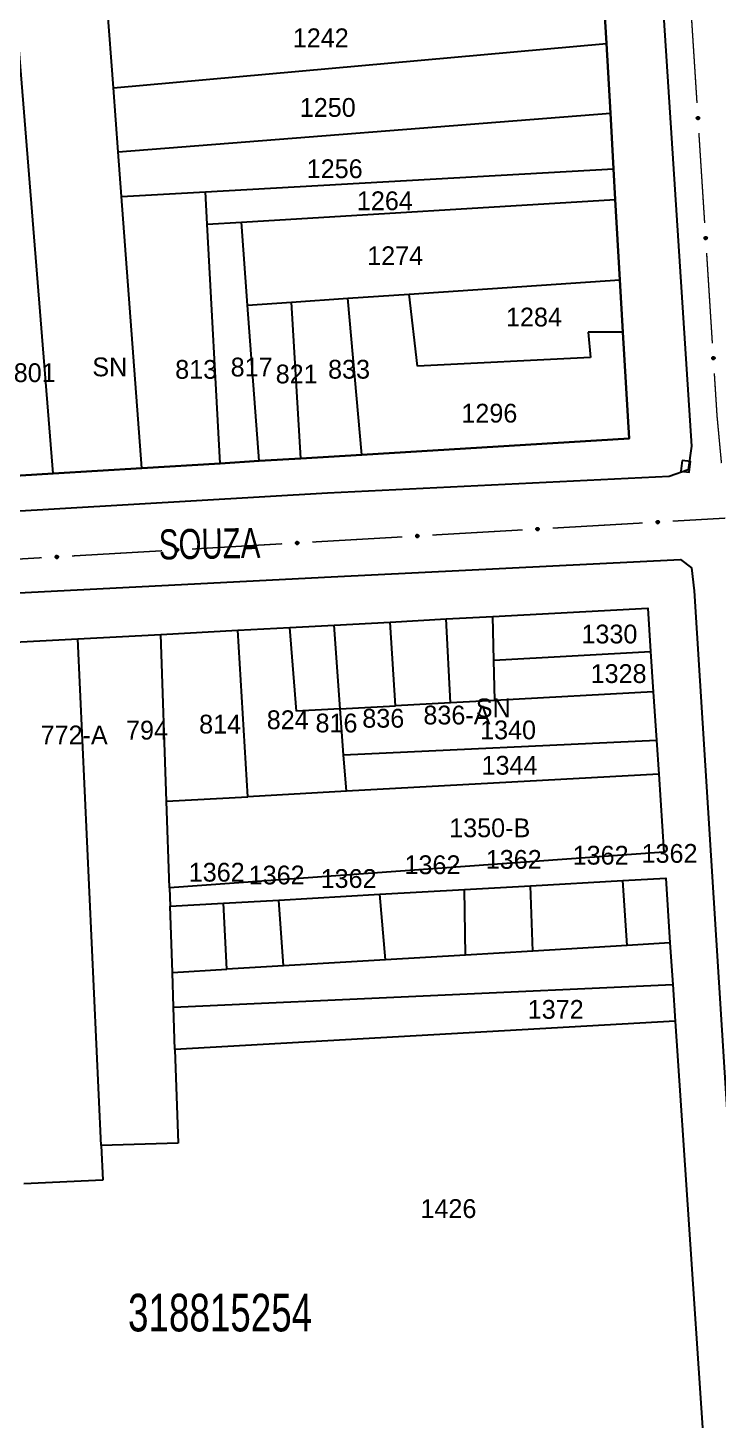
# Model space of a CAD drawing. Extents: x 201225 to 202591, y 4854937 to 4856079.
# Drawn here: x 202036.1 to 202127.8, y 4855691.4 to 4855877.3 of the extents above; entities that cross this region are included whole.
import ezdxf
from ezdxf.enums import TextEntityAlignment as Align

# ---------------------------------------------------------------- set-up
doc = ezdxf.new("R2010")
doc.units = 0
doc.header["$LTSCALE"] = 1.5
doc.header["$MEASUREMENT"] = 0
for name, color, linetype in [('CD_MALHA_LOTES', 7, 'CONTINUOUS'), ('CD_TXT_QUADRA', 2, 'CONTINUOUS'), ('RU-QUADRA', 210, 'CONTINUOUS'), ('SV-EIXO-RUA-PAV', 20, 'CONTINUOUS'), ('SV-PONTE-BUEIRO', 251, 'CONTINUOUS'), ('SV-RUA-PAVIM', 7, 'CONTINUOUS'), ('SV-TXT-RUA-PAV', 7, 'CONTINUOUS'), ('Th_NmrPort', 7, 'CONTINUOUS')]:
    doc.layers.add(name, color=color, linetype=linetype)
doc.styles.add('ARIAL', font='ARIAL.SHX')

msp = doc.modelspace()

# ---------------------------------------------------------------- linework, layer by layer
at = {"layer": 'CD_MALHA_LOTES', "linetype": 'Continuous', "flags": 128}
for points in [[(202039.48, 4855818.11), (202033.08, 4855897.65)], [(202112.45, 4855884.86), (202112.99, 4855875.28)], [(202047.47, 4855869.38), (202046.64, 4855880.48)], [(202047.47, 4855869.38), (202112.99, 4855875.28)], [(202112.99, 4855875.28), (202113.53, 4855866.01)], [(202048.1, 4855860.88), (202047.47, 4855869.38)], [(202048.1, 4855860.88), (202113.53, 4855866.01)], [(202113.53, 4855866.01), (202113.95, 4855858.63)], [(202048.55, 4855854.91), (202048.1, 4855860.88)], [(202059.69, 4855855.54), (202113.95, 4855858.63)], [(202113.95, 4855858.63), (202114.18, 4855854.55)], [(202048.55, 4855854.91), (202059.69, 4855855.54)], [(202051.24, 4855818.82), (202048.55, 4855854.91)], [(202059.92, 4855851.23), (202059.69, 4855855.54)], [(202064.48, 4855851.51), (202114.18, 4855854.55)], [(202114.18, 4855854.55), (202114.8, 4855843.83)], [(202059.92, 4855851.23), (202064.48, 4855851.51)], [(202061.64, 4855819.44), (202059.92, 4855851.23)], [(202065.29, 4855840.5), (202064.48, 4855851.51)], [(202086.78, 4855841.94), (202114.8, 4855843.83)], [(202114.8, 4855843.83), (202115.19, 4855836.88)], [(202065.29, 4855840.5), (202071.13, 4855840.89)], [(202071.13, 4855840.89), (202078.62, 4855841.4)], [(202072.36, 4855820.09), (202071.13, 4855840.89)], [(202078.62, 4855841.4), (202086.78, 4855841.94)], [(202080.5, 4855820.58), (202078.62, 4855841.4)], [(202087.87, 4855832.35), (202086.78, 4855841.94)], [(202066.83, 4855819.76), (202065.29, 4855840.5)], [(202110.59, 4855836.9), (202110.9, 4855833.52)], [(202115.19, 4855836.88), (202110.59, 4855836.9)], [(202115.19, 4855836.88), (202116.01, 4855822.73)], [(202110.9, 4855833.52), (202087.87, 4855832.35)], [(202116.01, 4855822.73), (202080.5, 4855820.58)], [(202080.5, 4855820.58), (202072.36, 4855820.09)], [(202051.24, 4855818.82), (202039.48, 4855818.11)], [(202061.64, 4855819.44), (202051.24, 4855818.82)], [(202066.83, 4855819.76), (202061.64, 4855819.44)], [(202072.36, 4855820.09), (202066.83, 4855819.76)], [(202039.48, 4855818.11), (202029.28, 4855817.49)], [(202097.89, 4855799.08), (202118.49, 4855800.19)], [(202118.49, 4855800.19), (202118.87, 4855794.42)], [(202076.83, 4855797.95), (202084.26, 4855798.35)], [(202084.26, 4855798.35), (202091.69, 4855798.75)], [(202084.95, 4855787.21), (202084.26, 4855798.35)], [(202091.69, 4855798.75), (202097.89, 4855799.08)], [(202092.27, 4855787.61), (202091.69, 4855798.75)], [(202098.04, 4855793.26), (202097.89, 4855799.08)], [(202042.73, 4855796.12), (202053.77, 4855796.71)], [(202053.77, 4855796.71), (202064.02, 4855797.26)], [(202054.53, 4855774.53), (202053.77, 4855796.71)], [(202064.02, 4855797.26), (202070.92, 4855797.63)], [(202065.32, 4855775.12), (202064.02, 4855797.26)], [(202070.92, 4855797.63), (202076.83, 4855797.95)], [(202071.79, 4855786.49), (202070.92, 4855797.63)], [(202077.63, 4855786.81), (202076.83, 4855797.95)], [(202032.65, 4855795.58), (202042.73, 4855796.12)], [(202045.85, 4855728.74), (202042.73, 4855796.12)], [(202098.04, 4855793.26), (202118.87, 4855794.42)], [(202118.87, 4855794.42), (202119.23, 4855789.07)], [(202098.18, 4855787.93), (202098.04, 4855793.26)], [(202119.23, 4855789.07), (202098.18, 4855787.93)], [(202119.23, 4855789.07), (202119.66, 4855782.62)], [(202077.63, 4855786.81), (202084.95, 4855787.21)], [(202092.27, 4855787.61), (202084.95, 4855787.21)], [(202098.18, 4855787.93), (202092.27, 4855787.61)], [(202077.63, 4855786.81), (202071.79, 4855786.49)], [(202078.07, 4855780.7), (202077.63, 4855786.81)], [(202078.07, 4855780.7), (202119.66, 4855782.62)], [(202119.66, 4855782.62), (202119.96, 4855778.12)], [(202078.43, 4855775.84), (202078.07, 4855780.7)], [(202119.96, 4855778.12), (202078.43, 4855775.84)], [(202119.96, 4855778.12), (202120.65, 4855767.74)], [(202078.43, 4855775.84), (202065.32, 4855775.12)], [(202054.53, 4855774.53), (202065.32, 4855775.12)], [(202054.92, 4855762.99), (202054.53, 4855774.53)], [(202120.65, 4855767.74), (202054.92, 4855762.99)], [(202054.92, 4855762.99), (202055, 4855760.56)], [(202082.88, 4855762.14), (202094.13, 4855762.77)], [(202094.13, 4855762.77), (202102.91, 4855763.27)], [(202094.28, 4855754.06), (202094.13, 4855762.77)], [(202102.91, 4855763.27), (202115.16, 4855763.97)], [(202103.22, 4855754.59), (202102.91, 4855763.27)], [(202115.16, 4855763.97), (202120.88, 4855764.29)], [(202115.77, 4855755.33), (202115.16, 4855763.97)], [(202120.88, 4855764.29), (202121.45, 4855755.67)], [(202055, 4855760.56), (202062.12, 4855760.96)], [(202062.12, 4855760.96), (202069.47, 4855761.38)], [(202062.56, 4855752.17), (202062.12, 4855760.96)], [(202069.47, 4855761.38), (202082.88, 4855762.14)], [(202070.08, 4855752.62), (202069.47, 4855761.38)], [(202083.64, 4855753.43), (202082.88, 4855762.14)], [(202055.3, 4855751.74), (202055, 4855760.56)], [(202115.77, 4855755.33), (202103.22, 4855754.59)], [(202121.45, 4855755.67), (202115.77, 4855755.33)], [(202121.45, 4855755.67), (202121.82, 4855750.16)], [(202083.64, 4855753.43), (202070.08, 4855752.62)], [(202094.28, 4855754.06), (202083.64, 4855753.43)], [(202103.22, 4855754.59), (202094.28, 4855754.06)], [(202055.3, 4855751.74), (202062.56, 4855752.17)], [(202055.46, 4855747.13), (202055.3, 4855751.74)], [(202070.08, 4855752.62), (202062.56, 4855752.17)], [(202055.46, 4855747.13), (202121.82, 4855750.16)], [(202121.82, 4855750.16), (202122.15, 4855745.27)], [(202055.65, 4855741.51), (202055.46, 4855747.13)], [(202122.15, 4855745.27), (202055.65, 4855741.51)], [(202122.15, 4855745.27), (202125.75, 4855691.21)], [(202055.65, 4855741.51), (202056.08, 4855729.05)], [(202056.08, 4855729.05), (202045.85, 4855728.74)], [(202045.85, 4855728.74), (202046.06, 4855724.15)], [(202046.06, 4855724.15), (202035.58, 4855723.65)]]:
    msp.add_lwpolyline(points, dxfattribs=at)
at = {"layer": 'RU-QUADRA', "linetype": 'Continuous', "flags": 128}
for points in [[(202029.28, 4855817.49), (202039.48, 4855818.11), (202051.24, 4855818.82), (202061.64, 4855819.44), (202066.83, 4855819.76), (202072.36, 4855820.09), (202080.5, 4855820.58), (202116.01, 4855822.73), (202115.19, 4855836.88), (202114.8, 4855843.83), (202114.18, 4855854.55), (202113.95, 4855858.63), (202113.53, 4855866.01), (202112.99, 4855875.28), (202112.45, 4855884.86)], [(202032.65, 4855795.58), (202042.73, 4855796.12), (202053.77, 4855796.71), (202064.02, 4855797.26), (202070.92, 4855797.63), (202076.83, 4855797.95), (202084.26, 4855798.35), (202091.69, 4855798.75), (202097.89, 4855799.08), (202118.49, 4855800.19), (202118.87, 4855794.42), (202119.23, 4855789.07), (202119.66, 4855782.62), (202119.96, 4855778.12), (202120.65, 4855767.74), (202054.92, 4855762.99), (202055, 4855760.56), (202062.12, 4855760.96), (202069.47, 4855761.38), (202082.88, 4855762.14), (202094.13, 4855762.77), (202102.91, 4855763.27), (202115.16, 4855763.97), (202120.88, 4855764.29), (202121.45, 4855755.67), (202121.82, 4855750.16), (202122.15, 4855745.27), (202125.75, 4855691.21)]]:
    msp.add_lwpolyline(points, dxfattribs=at)
at = {"layer": 'SV-EIXO-RUA-PAV', "const_width": 0.18}
for points in [[(202124.27, 4855879.34), (202125.04, 4855867.36)], [(202125.29, 4855863.37), (202126.06, 4855851.39)], [(202126.32, 4855847.4), (202127.08, 4855835.42)], [(202127.34, 4855831.43), (202127.66, 4855826.44)], [(202127.66, 4855826.44), (202127.7, 4855825.78)], [(202127.7, 4855825.78), (202128.29, 4855819.47)], [(202105.84, 4855810.83), (202117.82, 4855811.52)], [(202121.81, 4855811.76), (202128.8, 4855812.16)], [(202073.89, 4855808.98), (202085.87, 4855809.67)], [(202089.87, 4855809.91), (202101.85, 4855810.6)], [(202041.95, 4855807.13), (202053.93, 4855807.82)], [(202057.92, 4855808.05), (202069.9, 4855808.75)], [(202025.97, 4855806.2), (202037.95, 4855806.9)]]:
    msp.add_lwpolyline(points, dxfattribs=at)
at = {"layer": 'SV-EIXO-RUA-PAV'}
for points in [[(202125.27, 4855865.51), (202125.3, 4855865.48), (202125.33, 4855865.45), (202125.34, 4855865.41), (202125.34, 4855865.38), (202125.34, 4855865.34), (202125.34, 4855865.31), (202125.32, 4855865.27), (202125.29, 4855865.23), (202125.25, 4855865.21), (202125.21, 4855865.19), (202125.18, 4855865.19), (202125.14, 4855865.19), (202125.11, 4855865.2), (202125.07, 4855865.22), (202125.03, 4855865.25), (202125.01, 4855865.29), (202125, 4855865.32), (202124.99, 4855865.36), (202124.99, 4855865.39), (202125, 4855865.43), (202125.02, 4855865.46), (202125.05, 4855865.5), (202125.09, 4855865.53), (202125.12, 4855865.54), (202125.16, 4855865.54), (202125.19, 4855865.54), (202125.23, 4855865.53), (202125.27, 4855865.51)], [(202126.29, 4855849.55), (202126.33, 4855849.52), (202126.35, 4855849.48), (202126.36, 4855849.44), (202126.37, 4855849.41), (202126.37, 4855849.38), (202126.36, 4855849.34), (202126.34, 4855849.3), (202126.31, 4855849.27), (202126.27, 4855849.24), (202126.24, 4855849.23), (202126.2, 4855849.22), (202126.17, 4855849.22), (202126.13, 4855849.23), (202126.09, 4855849.25), (202126.06, 4855849.28), (202126.03, 4855849.32), (202126.02, 4855849.35), (202126.01, 4855849.39), (202126.02, 4855849.42), (202126.02, 4855849.46), (202126.04, 4855849.5), (202126.08, 4855849.53), (202126.11, 4855849.56), (202126.14, 4855849.57), (202126.18, 4855849.57), (202126.21, 4855849.57), (202126.25, 4855849.57), (202126.29, 4855849.55)], [(202127.31, 4855833.58), (202127.35, 4855833.55), (202127.37, 4855833.51), (202127.39, 4855833.48), (202127.39, 4855833.44), (202127.39, 4855833.41), (202127.38, 4855833.37), (202127.36, 4855833.34), (202127.33, 4855833.3), (202127.29, 4855833.27), (202127.26, 4855833.26), (202127.22, 4855833.25), (202127.19, 4855833.26), (202127.15, 4855833.27), (202127.12, 4855833.28), (202127.08, 4855833.32), (202127.05, 4855833.35), (202127.04, 4855833.39), (202127.04, 4855833.42), (202127.04, 4855833.46), (202127.05, 4855833.49), (202127.07, 4855833.53), (202127.1, 4855833.57), (202127.13, 4855833.59), (202127.17, 4855833.6), (202127.2, 4855833.61), (202127.24, 4855833.61), (202127.27, 4855833.6), (202127.31, 4855833.58)], [(202119.67, 4855811.74), (202119.7, 4855811.78), (202119.73, 4855811.8), (202119.77, 4855811.82), (202119.8, 4855811.82), (202119.84, 4855811.82), (202119.87, 4855811.81), (202119.91, 4855811.79), (202119.95, 4855811.76), (202119.97, 4855811.72), (202119.99, 4855811.69), (202119.99, 4855811.65), (202119.99, 4855811.62), (202119.98, 4855811.58), (202119.96, 4855811.54), (202119.93, 4855811.51), (202119.89, 4855811.48), (202119.86, 4855811.47), (202119.82, 4855811.47), (202119.79, 4855811.47), (202119.75, 4855811.48), (202119.71, 4855811.5), (202119.68, 4855811.53), (202119.65, 4855811.56), (202119.64, 4855811.6), (202119.64, 4855811.63), (202119.64, 4855811.67), (202119.65, 4855811.7), (202119.67, 4855811.74)], [(202087.72, 4855809.89), (202087.75, 4855809.93), (202087.79, 4855809.95), (202087.82, 4855809.97), (202087.86, 4855809.97), (202087.89, 4855809.97), (202087.93, 4855809.96), (202087.96, 4855809.94), (202088, 4855809.91), (202088.03, 4855809.87), (202088.04, 4855809.84), (202088.04, 4855809.8), (202088.04, 4855809.77), (202088.03, 4855809.73), (202088.01, 4855809.69), (202087.98, 4855809.66), (202087.95, 4855809.63), (202087.91, 4855809.62), (202087.88, 4855809.62), (202087.84, 4855809.62), (202087.81, 4855809.63), (202087.77, 4855809.65), (202087.73, 4855809.68), (202087.71, 4855809.71), (202087.7, 4855809.75), (202087.69, 4855809.78), (202087.69, 4855809.82), (202087.7, 4855809.85), (202087.72, 4855809.89)], [(202103.69, 4855810.82), (202103.73, 4855810.85), (202103.76, 4855810.88), (202103.8, 4855810.89), (202103.83, 4855810.89), (202103.87, 4855810.89), (202103.9, 4855810.88), (202103.94, 4855810.87), (202103.98, 4855810.83), (202104, 4855810.8), (202104.01, 4855810.76), (202104.02, 4855810.73), (202104.02, 4855810.69), (202104.01, 4855810.66), (202103.99, 4855810.62), (202103.95, 4855810.58), (202103.92, 4855810.56), (202103.89, 4855810.55), (202103.85, 4855810.54), (202103.81, 4855810.54), (202103.78, 4855810.55), (202103.74, 4855810.57), (202103.71, 4855810.6), (202103.68, 4855810.64), (202103.67, 4855810.67), (202103.67, 4855810.71), (202103.67, 4855810.74), (202103.67, 4855810.78), (202103.69, 4855810.82)], [(202055.77, 4855808.04), (202055.81, 4855808.08), (202055.84, 4855808.1), (202055.88, 4855808.12), (202055.91, 4855808.12), (202055.95, 4855808.12), (202055.98, 4855808.11), (202056.02, 4855808.09), (202056.06, 4855808.06), (202056.08, 4855808.02), (202056.09, 4855807.99), (202056.1, 4855807.95), (202056.1, 4855807.92), (202056.09, 4855807.88), (202056.07, 4855807.84), (202056.03, 4855807.81), (202056, 4855807.78), (202055.97, 4855807.77), (202055.93, 4855807.77), (202055.89, 4855807.77), (202055.86, 4855807.78), (202055.82, 4855807.8), (202055.79, 4855807.83), (202055.76, 4855807.86), (202055.75, 4855807.9), (202055.75, 4855807.93), (202055.75, 4855807.97), (202055.75, 4855808), (202055.77, 4855808.04)], [(202071.75, 4855808.97), (202071.78, 4855809), (202071.81, 4855809.03), (202071.85, 4855809.04), (202071.88, 4855809.04), (202071.92, 4855809.04), (202071.95, 4855809.03), (202071.99, 4855809.02), (202072.03, 4855808.98), (202072.05, 4855808.95), (202072.07, 4855808.91), (202072.07, 4855808.88), (202072.07, 4855808.84), (202072.06, 4855808.81), (202072.04, 4855808.77), (202072.01, 4855808.73), (202071.97, 4855808.71), (202071.94, 4855808.7), (202071.9, 4855808.69), (202071.87, 4855808.69), (202071.83, 4855808.7), (202071.8, 4855808.72), (202071.76, 4855808.75), (202071.73, 4855808.79), (202071.72, 4855808.82), (202071.72, 4855808.86), (202071.72, 4855808.89), (202071.73, 4855808.93), (202071.75, 4855808.97)], [(202039.8, 4855807.12), (202039.83, 4855807.15), (202039.87, 4855807.18), (202039.9, 4855807.19), (202039.94, 4855807.19), (202039.97, 4855807.19), (202040.01, 4855807.18), (202040.04, 4855807.17), (202040.08, 4855807.13), (202040.11, 4855807.1), (202040.12, 4855807.06), (202040.13, 4855807.03), (202040.12, 4855806.99), (202040.11, 4855806.96), (202040.09, 4855806.92), (202040.06, 4855806.88), (202040.03, 4855806.86), (202039.99, 4855806.85), (202039.96, 4855806.84), (202039.92, 4855806.84), (202039.89, 4855806.85), (202039.85, 4855806.87), (202039.81, 4855806.9), (202039.79, 4855806.94), (202039.78, 4855806.97), (202039.77, 4855807.01), (202039.77, 4855807.04), (202039.78, 4855807.08), (202039.8, 4855807.12)]]:
    msp.add_lwpolyline(points, close=True, dxfattribs=at)
for points in [[(202124.99, 4855865.39), (202125.01, 4855865.29)], [(202125, 4855865.43), (202125.03, 4855865.25)], [(202125, 4855865.41), (202125.02, 4855865.28)], [(202125.01, 4855865.44), (202125.05, 4855865.24)], [(202125.02, 4855865.46), (202125.07, 4855865.22)], [(202125.04, 4855865.48), (202125.09, 4855865.21)], [(202125.05, 4855865.5), (202125.11, 4855865.2)], [(202125.07, 4855865.51), (202125.13, 4855865.2)], [(202125.09, 4855865.53), (202125.14, 4855865.19)], [(202125.1, 4855865.53), (202125.16, 4855865.19)], [(202125.12, 4855865.54), (202125.18, 4855865.19)], [(202125.14, 4855865.54), (202125.19, 4855865.19)], [(202125.16, 4855865.54), (202125.21, 4855865.19)], [(202125.18, 4855865.54), (202125.23, 4855865.21)], [(202125.19, 4855865.54), (202125.25, 4855865.21)], [(202125.21, 4855865.53), (202125.27, 4855865.23)], [(202125.23, 4855865.53), (202125.29, 4855865.23)], [(202125.25, 4855865.52), (202125.3, 4855865.25)], [(202125.27, 4855865.51), (202125.32, 4855865.27)], [(202125.29, 4855865.5), (202125.33, 4855865.3)], [(202125.3, 4855865.48), (202125.34, 4855865.31)], [(202125.32, 4855865.46), (202125.34, 4855865.33)], [(202125.33, 4855865.45), (202125.34, 4855865.34)], [(202126.02, 4855849.46), (202126.06, 4855849.28)], [(202126.02, 4855849.44), (202126.04, 4855849.31)], [(202126.02, 4855849.42), (202126.03, 4855849.32)], [(202126.04, 4855849.5), (202126.09, 4855849.25)], [(202126.04, 4855849.47), (202126.07, 4855849.28)], [(202126.06, 4855849.51), (202126.11, 4855849.25)], [(202126.08, 4855849.53), (202126.13, 4855849.23)], [(202126.09, 4855849.54), (202126.15, 4855849.23)], [(202126.11, 4855849.56), (202126.17, 4855849.22)], [(202126.13, 4855849.56), (202126.18, 4855849.23)], [(202126.14, 4855849.57), (202126.2, 4855849.22)], [(202126.16, 4855849.57), (202126.22, 4855849.23)], [(202126.18, 4855849.57), (202126.24, 4855849.23)], [(202126.2, 4855849.57), (202126.26, 4855849.24)], [(202126.21, 4855849.57), (202126.27, 4855849.24)], [(202126.23, 4855849.57), (202126.29, 4855849.26)], [(202126.25, 4855849.57), (202126.31, 4855849.27)], [(202126.27, 4855849.56), (202126.32, 4855849.29)], [(202126.29, 4855849.55), (202126.34, 4855849.3)], [(202126.31, 4855849.53), (202126.35, 4855849.33)], [(202126.33, 4855849.52), (202126.36, 4855849.34)], [(202126.34, 4855849.5), (202126.36, 4855849.37)], [(202126.35, 4855849.48), (202126.37, 4855849.38)], [(202127.04, 4855833.47), (202127.07, 4855833.34)], [(202127.04, 4855833.46), (202127.05, 4855833.35)], [(202127.05, 4855833.49), (202127.08, 4855833.32)], [(202127.06, 4855833.51), (202127.1, 4855833.31)], [(202127.07, 4855833.53), (202127.12, 4855833.28)], [(202127.08, 4855833.54), (202127.13, 4855833.28)], [(202127.1, 4855833.57), (202127.15, 4855833.27)], [(202127.11, 4855833.58), (202127.17, 4855833.27)], [(202127.13, 4855833.59), (202127.19, 4855833.26)], [(202127.15, 4855833.59), (202127.21, 4855833.26)], [(202127.17, 4855833.6), (202127.22, 4855833.25)], [(202127.18, 4855833.6), (202127.24, 4855833.26)], [(202127.2, 4855833.61), (202127.26, 4855833.26)], [(202127.22, 4855833.6), (202127.28, 4855833.27)], [(202127.24, 4855833.61), (202127.29, 4855833.27)], [(202127.26, 4855833.6), (202127.31, 4855833.29)], [(202127.27, 4855833.6), (202127.33, 4855833.3)], [(202127.29, 4855833.59), (202127.34, 4855833.32)], [(202127.31, 4855833.58), (202127.36, 4855833.34)], [(202127.33, 4855833.56), (202127.37, 4855833.36)], [(202127.35, 4855833.55), (202127.38, 4855833.37)], [(202127.36, 4855833.53), (202127.38, 4855833.4)], [(202127.37, 4855833.51), (202127.39, 4855833.41)], [(202119.64, 4855811.67), (202119.97, 4855811.72)], [(202119.64, 4855811.65), (202119.97, 4855811.71)], [(202119.64, 4855811.63), (202119.99, 4855811.69)], [(202119.64, 4855811.61), (202119.99, 4855811.67)], [(202119.64, 4855811.6), (202119.99, 4855811.65)], [(202119.65, 4855811.7), (202119.95, 4855811.76)], [(202119.65, 4855811.69), (202119.96, 4855811.74)], [(202119.65, 4855811.58), (202119.99, 4855811.63)], [(202119.65, 4855811.56), (202119.99, 4855811.62)], [(202119.66, 4855811.72), (202119.93, 4855811.77)], [(202119.67, 4855811.74), (202119.91, 4855811.79)], [(202119.67, 4855811.55), (202119.98, 4855811.6)], [(202119.68, 4855811.53), (202119.98, 4855811.58)], [(202119.69, 4855811.76), (202119.89, 4855811.8)], [(202119.7, 4855811.78), (202119.87, 4855811.81)], [(202119.7, 4855811.51), (202119.97, 4855811.56)], [(202119.71, 4855811.5), (202119.96, 4855811.54)], [(202119.72, 4855811.79), (202119.85, 4855811.81)], [(202119.73, 4855811.8), (202119.84, 4855811.82)], [(202119.74, 4855811.49), (202119.94, 4855811.53)], [(202119.75, 4855811.48), (202119.93, 4855811.51)], [(202119.77, 4855811.47), (202119.9, 4855811.49)], [(202119.79, 4855811.47), (202119.89, 4855811.48)], [(202087.69, 4855809.82), (202088.03, 4855809.87)], [(202087.69, 4855809.78), (202088.04, 4855809.84)], [(202087.7, 4855809.85), (202088, 4855809.91)], [(202087.7, 4855809.84), (202088.01, 4855809.89)], [(202087.7, 4855809.8), (202088.03, 4855809.86)], [(202087.7, 4855809.76), (202088.04, 4855809.82)], [(202087.7, 4855809.75), (202088.04, 4855809.8)], [(202087.71, 4855809.87), (202087.98, 4855809.92)], [(202087.71, 4855809.73), (202088.04, 4855809.78)], [(202087.71, 4855809.71), (202088.04, 4855809.77)], [(202087.72, 4855809.89), (202087.96, 4855809.94)], [(202087.72, 4855809.69), (202088.03, 4855809.75)], [(202087.73, 4855809.68), (202088.03, 4855809.73)], [(202087.74, 4855809.91), (202087.94, 4855809.95)], [(202087.75, 4855809.93), (202087.93, 4855809.96)], [(202087.75, 4855809.66), (202088.02, 4855809.71)], [(202087.77, 4855809.94), (202087.9, 4855809.96)], [(202087.77, 4855809.65), (202088.01, 4855809.69)], [(202087.79, 4855809.95), (202087.89, 4855809.97)], [(202087.79, 4855809.64), (202087.99, 4855809.67)], [(202087.81, 4855809.63), (202087.98, 4855809.66)], [(202087.83, 4855809.62), (202087.96, 4855809.64)], [(202087.84, 4855809.62), (202087.95, 4855809.63)], [(202103.67, 4855810.78), (202103.98, 4855810.83)], [(202103.67, 4855810.76), (202103.98, 4855810.82)], [(202103.67, 4855810.74), (202104, 4855810.8)], [(202103.67, 4855810.73), (202104, 4855810.78)], [(202103.67, 4855810.71), (202104.01, 4855810.76)], [(202103.67, 4855810.69), (202104.01, 4855810.74)], [(202103.67, 4855810.67), (202104.02, 4855810.73)], [(202103.68, 4855810.8), (202103.95, 4855810.85)], [(202103.68, 4855810.65), (202104.01, 4855810.71)], [(202103.68, 4855810.64), (202104.02, 4855810.69)], [(202103.69, 4855810.82), (202103.94, 4855810.87)], [(202103.7, 4855810.62), (202104.01, 4855810.67)], [(202103.71, 4855810.84), (202103.91, 4855810.87)], [(202103.71, 4855810.6), (202104.01, 4855810.66)], [(202103.73, 4855810.85), (202103.9, 4855810.88)], [(202103.73, 4855810.59), (202103.99, 4855810.64)], [(202103.74, 4855810.57), (202103.99, 4855810.62)], [(202103.75, 4855810.87), (202103.87, 4855810.89)], [(202103.76, 4855810.88), (202103.87, 4855810.89)], [(202103.77, 4855810.56), (202103.96, 4855810.6)], [(202103.78, 4855810.55), (202103.95, 4855810.58)], [(202103.8, 4855810.55), (202103.93, 4855810.57)], [(202103.81, 4855810.54), (202103.92, 4855810.56)], [(202055.75, 4855808), (202056.06, 4855808.06)], [(202055.75, 4855807.99), (202056.06, 4855808.04)], [(202055.75, 4855807.97), (202056.08, 4855808.02)], [(202055.75, 4855807.95), (202056.08, 4855808.01)], [(202055.75, 4855807.93), (202056.09, 4855807.99)], [(202055.75, 4855807.91), (202056.09, 4855807.97)], [(202055.75, 4855807.9), (202056.1, 4855807.95)], [(202055.76, 4855808.02), (202056.03, 4855808.07)], [(202055.76, 4855807.88), (202056.09, 4855807.93)], [(202055.76, 4855807.86), (202056.1, 4855807.92)], [(202055.77, 4855808.04), (202056.02, 4855808.09)], [(202055.78, 4855807.84), (202056.09, 4855807.9)], [(202055.79, 4855808.06), (202055.99, 4855808.1)], [(202055.79, 4855807.83), (202056.09, 4855807.88)], [(202055.81, 4855808.08), (202055.98, 4855808.11)], [(202055.81, 4855807.81), (202056.07, 4855807.86)], [(202055.82, 4855807.8), (202056.07, 4855807.84)], [(202055.83, 4855808.09), (202055.95, 4855808.11)], [(202055.84, 4855808.1), (202055.95, 4855808.12)], [(202055.85, 4855807.79), (202056.04, 4855807.82)], [(202055.86, 4855807.78), (202056.03, 4855807.81)], [(202055.88, 4855807.77), (202056.01, 4855807.79)], [(202055.89, 4855807.77), (202056, 4855807.78)], [(202071.72, 4855808.89), (202072.05, 4855808.95)], [(202071.72, 4855808.88), (202072.05, 4855808.93)], [(202071.72, 4855808.86), (202072.07, 4855808.91)], [(202071.72, 4855808.84), (202072.07, 4855808.89)], [(202071.72, 4855808.82), (202072.07, 4855808.88)], [(202071.73, 4855808.93), (202072.03, 4855808.98)], [(202071.73, 4855808.91), (202072.04, 4855808.97)], [(202071.73, 4855808.8), (202072.07, 4855808.86)], [(202071.73, 4855808.79), (202072.07, 4855808.84)], [(202071.74, 4855808.95), (202072.01, 4855809)], [(202071.75, 4855808.97), (202071.99, 4855809.02)], [(202071.75, 4855808.77), (202072.06, 4855808.82)], [(202071.76, 4855808.75), (202072.06, 4855808.81)], [(202071.77, 4855808.99), (202071.97, 4855809.02)], [(202071.78, 4855809), (202071.95, 4855809.03)], [(202071.78, 4855808.74), (202072.05, 4855808.79)], [(202071.8, 4855809.02), (202071.93, 4855809.04)], [(202071.8, 4855808.72), (202072.04, 4855808.77)], [(202071.81, 4855809.03), (202071.92, 4855809.04)], [(202071.82, 4855808.71), (202072.02, 4855808.75)], [(202071.83, 4855808.7), (202072.01, 4855808.73)], [(202071.85, 4855808.7), (202071.98, 4855808.72)], [(202071.87, 4855808.69), (202071.97, 4855808.71)], [(202039.77, 4855807.04), (202040.11, 4855807.1)], [(202039.77, 4855807.01), (202040.12, 4855807.06)], [(202039.78, 4855807.08), (202040.08, 4855807.13)], [(202039.78, 4855807.06), (202040.09, 4855807.11)], [(202039.78, 4855807.03), (202040.11, 4855807.08)], [(202039.78, 4855806.99), (202040.12, 4855807.04)], [(202039.78, 4855806.97), (202040.13, 4855807.03)], [(202039.79, 4855807.09), (202040.06, 4855807.15)], [(202039.79, 4855806.95), (202040.12, 4855807.01)], [(202039.79, 4855806.94), (202040.12, 4855806.99)], [(202039.8, 4855807.12), (202040.04, 4855807.17)], [(202039.8, 4855806.92), (202040.11, 4855806.97)], [(202039.81, 4855806.9), (202040.11, 4855806.96)], [(202039.82, 4855807.13), (202040.02, 4855807.17)], [(202039.83, 4855807.15), (202040.01, 4855807.18)], [(202039.83, 4855806.89), (202040.1, 4855806.94)], [(202039.85, 4855807.17), (202039.98, 4855807.19)], [(202039.85, 4855806.87), (202040.09, 4855806.92)], [(202039.87, 4855807.18), (202039.97, 4855807.19)], [(202039.87, 4855806.86), (202040.07, 4855806.9)], [(202039.89, 4855806.85), (202040.06, 4855806.88)], [(202039.91, 4855806.85), (202040.04, 4855806.87)], [(202039.92, 4855806.84), (202040.03, 4855806.86)]]:
    msp.add_lwpolyline(points, dxfattribs=at)
at = {"layer": 'SV-PONTE-BUEIRO', "linetype": 'Continuous'}
msp.add_polyline3d([(202123.05, 4855819.83, 11.23), (202122.87, 4855818.41, 11.21), (202123.99, 4855818.27, 11.21), (202124.17, 4855819.69, 11.22)], close=True, dxfattribs=at)
at = {"layer": 'SV-RUA-PAVIM', "linetype": 'Continuous'}
msp.add_polyline3d([(202111.43, 4856023.05, 12.05), (202117.29, 4855929.6, 12.05), (202124.32, 4855821.75, 11.53), (202123.87, 4855818.59, 11.49), (202121.36, 4855817.71, 11.45), (202075.92, 4855815.47, 12.21), (202006.21, 4855811.42, 12.55), (201952.94, 4855807.69, 13.37), (201915.3, 4855805.57, 13.69), (201912.85, 4855806.9, 13.68), (201911.89, 4855811.11, 13.67), (201909.95, 4855839.53, 13.67), (201906.13, 4855895.73, 14.07), (201897.94, 4856023.05, 14.2)], dxfattribs=at)
msp.add_polyline3d([(201985.62, 4855573.58, 10.54), (201933.68, 4855569.81, 11.38), (201929.92, 4855572.39, 11.39), (201928.69, 4855577.89, 11.45), (201923.17, 4855659.98, 12.44), (201922.69, 4855667.23, 12.44), (201921.06, 4855690.46, 12.44), (201920.64, 4855696.35, 12.44), (201913.76, 4855791.65, 13.53), (201914.58, 4855794.12, 13.51), (201918.36, 4855795.21, 13.5), (201995.87, 4855800.23, 12.64), (202076.41, 4855804.35, 12.09), (202122.84, 4855806.68, 11.2), (202124.32, 4855805.57, 11.2), (202124.65, 4855802.5, 11.2), (202132.73, 4855674.39, 10.43), (202138.15, 4855590.38, 8.79), (202136.51, 4855587.71, 8.79), (202133.68, 4855585.63, 8.73), (202130.72, 4855584.62, 8.6), (202073.39, 4855580.05, 8.98), (202001.67, 4855574.87, 8.98)], close=True, dxfattribs=at)

# ---------------------------------------------------------------- texts
at = {"layer": 'CD_TXT_QUADRA', "style": 'ARIAL', "width": 0.7}
msp.add_text('318815254', height=5, dxfattribs=at).set_placement((202049.41, 4855704.02))
at = {"layer": 'SV-TXT-RUA-PAV', "style": 'ARIAL', "width": 0.7}
msp.add_text('SOUZA', height=4, rotation=1, dxfattribs=at).set_placement((202053.55, 4855806.65))
at = {"layer": 'Th_NmrPort', "color": 1}
for s, p in [('1242', (202071.31, 4855876.03)), ('1250', (202072.24, 4855866.77)), ('1256', (202073.16, 4855858.62)), ('1264', (202079.83, 4855854.36)), ('1274', (202081.2, 4855847.05)), ('1284', (202099.65, 4855838.9)), ('SN', (202044.66, 4855832.27)), ('817', (202063.05, 4855832.25)), ('801', (202034.22, 4855831.5)), ('813', (202055.68, 4855831.94)), ('821', (202069.04, 4855831.33)), ('833', (202076, 4855831.96)), ('1296', (202093.72, 4855826.12)), ('1330', (202109.68, 4855796.75)), ('1328', (202110.9, 4855791.49)), ('836-A', (202088.67, 4855785.98)), ('SN', (202095.64, 4855786.93)), ('794', (202049.14, 4855783.97)), ('814', (202058.86, 4855784.77)), ('824', (202067.85, 4855785.35)), ('816', (202074.33, 4855784.92)), ('836', (202080.55, 4855785.55)), ('1340', (202096.21, 4855784)), ('772-A', (202037.79, 4855783.33)), ('1344', (202096.4, 4855779.3)), ('1350-B', (202092.1, 4855770.98)), ('1362', (202108.51, 4855767.34)), ('1362', (202117.67, 4855767.58)), ('1362', (202086.16, 4855766.07)), ('1362', (202096.96, 4855766.78)), ('1362', (202057.48, 4855765.08)), ('1362', (202065.45, 4855764.71)), ('1362', (202075.01, 4855764.24)), ('1372', (202102.54, 4855746.84)), ('1426', (202088.28, 4855720.35))]:
    msp.add_text(s, height=2.5, dxfattribs=at).set_placement(p, align=Align.MIDDLE_LEFT)

doc.saveas('drawing.dxf')
